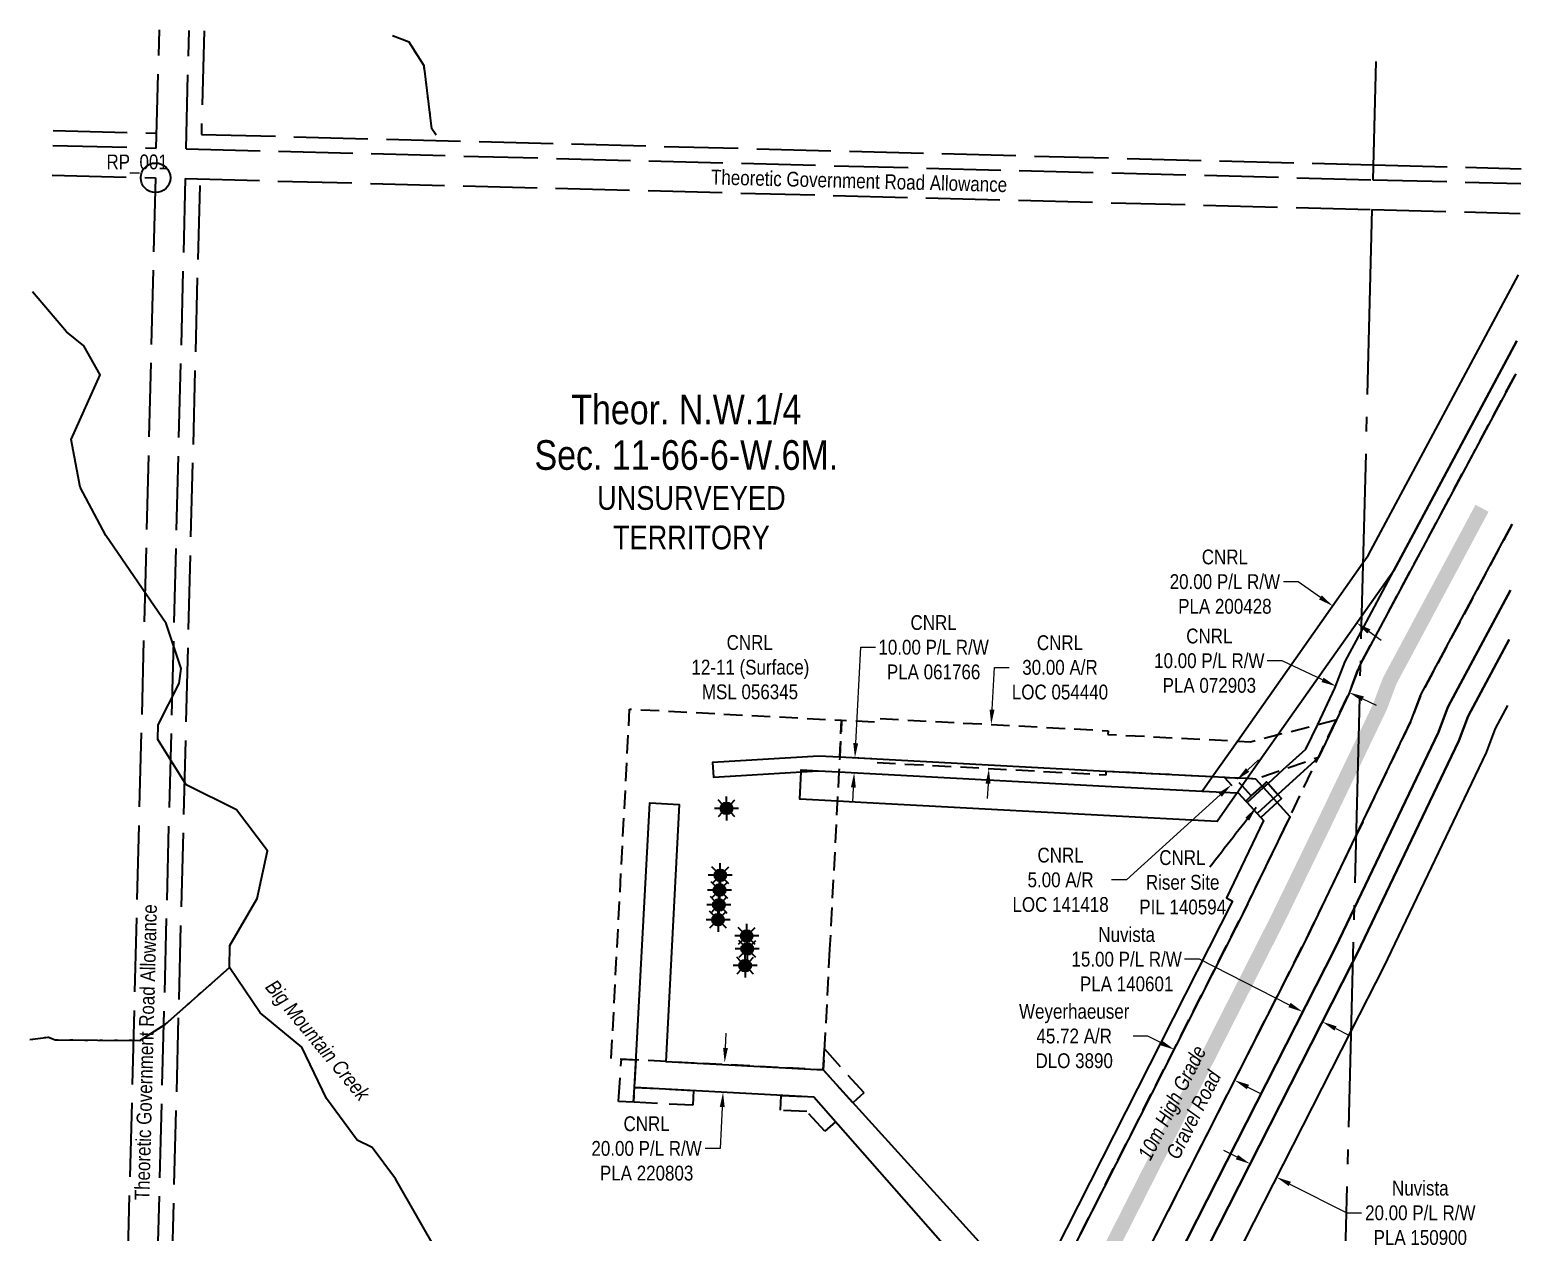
# Model space of a CAD drawing. Extents: x 382218 to 386165, y 6061827 to 6065494.
# Drawn here: x 383556 to 384563, y 6062773 to 6063584 of the extents above; entities that cross this region are included whole.
import ezdxf
from ezdxf.enums import TextEntityAlignment as Align

# ---------------------------------------------------------------- set-up
doc = ezdxf.new("R2010")
doc.units = 0
doc.header["$LTSCALE"] = 5
doc.header["$PDMODE"] = 35
doc.header["$PDSIZE"] = 0.5
for name, pattern in [('foc-ACCESSROAD', [3.75, 2.5, -1.25]), ('foc-QUARTERLINE', [33, 25, -3, 2, -3]), ('foc-UNSURVEYED', [12.5, 10, -2.5]), ('foc-WHEELTRACKS', [2, 0.4, -1.6]), ('HIDDEN2', [4.7625, 3.175, -1.5875])]:
    doc.linetypes.add(name, pattern=pattern)
doc.layers.get('Defpoints').update_dxf_attribs({"color": 9})
for name, color, linetype in [('35', 37, 'Continuous'), ('AS-ROADS', 254, 'Continuous'), ('C-AR', 13, 'foc-ACCESSROAD'), ('C-RW', 13, 'Continuous'), ('C-SYMBOL', 7, 'Continuous'), ('C-WS', 13, 'foc-ACCESSROAD'), ('C-WS-S', 8, 'Continuous'), ('F-AR', 190, 'foc-ACCESSROAD'), ('F-RW', 190, 'Continuous'), ('L-ROAD-T', 7, 'Continuous'), ('L-SECQ', 8, 'foc-QUARTERLINE'), ('L-UNS-T', 3, 'Continuous'), ('L-USEC', 7, 'foc-UNSURVEYED'), ('T-CREEK', 160, 'Continuous'), ('T-EXISTING RTF', 220, 'HIDDEN2'), ('T-WATER-P3', 160, 'foc-WHEELTRACKS'), ('T-WATER-T', 170, 'Continuous')]:
    doc.layers.add(name, color=color, linetype=linetype)
for name, color, linetype, lineweight in [('C-AR-T', 13, 'Continuous', 9), ('C-RW-T', 13, 'Continuous', 9), ('C-WS-T', 13, 'Continuous', 9), ('F-AR-T', 190, 'Continuous', 9), ('F-RW-T', 190, 'Continuous', 9), ('T-TEXT', 48, 'Continuous', 18)]:
    doc.layers.add(name, color=color, linetype=linetype, lineweight=lineweight)
doc.styles.add('175L', font='ARIALN.TTF', dxfattribs={"height": 20})
doc.styles.add('80', font='ARIALN.TTF', dxfattribs={"height": 10})
doc.styles.add('80CG', font='ARIALN.TTF', dxfattribs={"height": 10})
doc.styles.add('80L', font='ARIALN.TTF', dxfattribs={"height": 10})
doc.styles.add('foc-LtypeFont', font='ARIALN.TTF', dxfattribs={"height": 7.35})
doc.linetypes.add('foc-TOPO-flowdirection-NOLINE', pattern='A,0,[">",foc-LtypeFont,S=0.3,R=0,X=0,Y=-0.945],-20,[">",foc-LtypeFont,S=0.3,R=0,X=0,Y=-0.945],0', length=20)
doc.dimstyles.new('Compass 5 000', dxfattribs={"dimscale": 5, "dimtxt": 9, "dimasz": 2, "dimexe": 0.2, "dimexo": 0.0625, "dimgap": 0.5, "dimtad": 0, "dimtih": 1, "dimtoh": 1, "dimzin": 0, "dimdsep": 46, "dimtxsty": '80CG', "dimcen": 0.1, "dimse1": 1, "dimse2": 1, "dimclrd": 256, "dimclrt": 256, "dimaunit": 1, "dimadec": 4, "dimazin": 0, "dimtfac": 0.06, "dimtofl": 0, "dimtmove": 0, "dimatfit": 1, "dimfxl": 0.2, "dimtolj": 1, "dimtzin": 0, "dimlwd": -1, "dimarcsym": 0})

# ---------------------------------------------------------------- blocks, each defined once
blk = doc.blocks.new('*D20')
at = {"layer": 'Defpoints', "color": 0, "transparency": 16777216}
for p in [(384326.7, 6062892), (384328.5, 6062895.5), (384367.4, 6062871.3)]:
    blk.add_point(p, dxfattribs=at)
at = {"layer": 'F-AR-T', "transparency": 16777216}
for p, q in [((384310.6, 6062904.6), (384300.6, 6062904.6)), ((384319.5, 6062900), (384310.6, 6062904.6)), ((384378.1, 6062870.2), (384387, 6062865.7))]:
    blk.add_line(p, q, dxfattribs=at)
for points in [[(384320.3, 6062901.5), (384318.8, 6062898.5), (384328.5, 6062895.5)], [(384378.9, 6062871.7), (384377.4, 6062868.7), (384369.2, 6062874.8)]]:
    blk.add_solid(points, dxfattribs=at)
at = {"layer": 'F-AR-T', "transparency": 16777216, "insert": (384260.9, 6062904.6), "char_height": 10, "attachment_point": 5, "style": '80CG'}
blk.add_mtext('\\A1;Weyerhaeuser\\P45.72 A/R\\PDLO 3890', dxfattribs=at)
blk = doc.blocks.new('*D21')
at = {"layer": 'C-AR-T', "transparency": 16777216}
for p, q in [((384205.5, 6063125.1), (384207, 6063153.6)), ((384207, 6063153.6), (384217, 6063153.6)), ((384202.8, 6063075.1), (384202.2, 6063065.1))]:
    blk.add_line(p, q, dxfattribs=at)
for points in [[(384203.8, 6063125.1), (384207.1, 6063125), (384204.9, 6063115.1)], [(384201.1, 6063075.2), (384204.4, 6063075), (384203.3, 6063085.1)]]:
    blk.add_solid(points, dxfattribs=at)
at = {"layer": 'Defpoints', "color": 0, "transparency": 16777216}
for p in [(384190.7, 6063115.8), (384204.9, 6063115.1), (384189.1, 6063085.9)]:
    blk.add_point(p, dxfattribs=at)
at = {"layer": 'C-AR-T', "transparency": 16777216, "insert": (384251.3, 6063153.6), "char_height": 10, "attachment_point": 5, "style": '80CG'}
blk.add_mtext('\\A1;CNRL\\P30.00 A/R^JLOC 054440', dxfattribs=at)
blk = doc.blocks.new('*D22')
at = {"layer": 'C-AR-T', "transparency": 16777216}
for p, q in [((384378, 6063084.4), (384385.4, 6063091.1)), ((384359.4, 6063067.6), (384296.1, 6063010.1)), ((384296.1, 6063010.1), (384286.1, 6063010.1))]:
    blk.add_line(p, q, dxfattribs=at)
for points in [[(384376.8, 6063085.6), (384379.1, 6063083.1), (384370.6, 6063077.6)], [(384358.3, 6063068.8), (384360.6, 6063066.3), (384366.9, 6063074.3)]]:
    blk.add_solid(points, dxfattribs=at)
at = {"layer": 'Defpoints', "color": 0, "transparency": 16777216}
for p in [(384366.9, 6063074.3), (384371.1, 6063069.7), (384374.8, 6063073)]:
    blk.add_point(p, dxfattribs=at)
at = {"layer": 'C-AR-T', "transparency": 16777216, "insert": (384251.7, 6063010.1), "char_height": 10, "attachment_point": 5, "style": '80CG'}
blk.add_mtext('\\A1;CNRL\\P5.00 A/R^JLOC 141418', dxfattribs=at)
blk = doc.blocks.new('*D24')
at = {"layer": 'C-RW-T', "transparency": 16777216}
for p, q in [((384401.2, 6063158.1), (384391.2, 6063158.1)), ((384428.5, 6063145.2), (384401.2, 6063158.1)), ((384455.7, 6063132.5), (384464.8, 6063128.2))]:
    blk.add_line(p, q, dxfattribs=at)
for points in [[(384429.2, 6063146.7), (384427.8, 6063143.7), (384437.5, 6063141)], [(384456.4, 6063134), (384455, 6063130.9), (384446.6, 6063136.7)]]:
    blk.add_solid(points, dxfattribs=at)
at = {"layer": 'Defpoints', "color": 0, "transparency": 16777216}
for p in [(384437.5, 6063141), (384433.2, 6063131.7), (384442.3, 6063127.4)]:
    blk.add_point(p, dxfattribs=at)
at = {"layer": 'C-RW-T', "transparency": 16777216, "insert": (384352.1, 6063158.1), "char_height": 10, "attachment_point": 5, "style": '80CG'}
blk.add_mtext('\\A1;CNRL\\P10.00 P/L R/W\\PPLA 072903', dxfattribs=at)
blk = doc.blocks.new('*D29')
at = {"layer": 'Defpoints', "color": 0, "transparency": 16777216}
for p in [(384415.1, 6062921), (384402.7, 6062896.6), (384416, 6062889.8)]:
    blk.add_point(p, dxfattribs=at)
at = {"layer": 'F-RW-T', "transparency": 16777216}
for p, q in [((384345.4, 6062956.5), (384335.4, 6062956.5)), ((384406.2, 6062925.6), (384345.4, 6062956.5)), ((384437.4, 6062909.7), (384446.3, 6062905.2))]:
    blk.add_line(p, q, dxfattribs=at)
for points in [[(384407, 6062927.1), (384405.5, 6062924.1), (384415.1, 6062921)], [(384438.1, 6062911.2), (384436.6, 6062908.3), (384428.4, 6062914.3)]]:
    blk.add_solid(points, dxfattribs=at)
at = {"layer": 'F-RW-T', "transparency": 16777216, "insert": (384296.3, 6062956.5), "char_height": 10, "attachment_point": 5, "style": '80CG'}
blk.add_mtext('\\A1;Nuvista\\P15.00 P/L R/W\\PPLA 140601', dxfattribs=at)
blk = doc.blocks.new('*D30')
at = {"layer": 'Defpoints', "color": 0, "transparency": 16777216}
for p in [(384379.7, 6062818.3), (384368.7, 6062796.7), (384386.5, 6062787.6)]:
    blk.add_point(p, dxfattribs=at)
at = {"layer": 'F-RW-T', "transparency": 16777216}
for p, q in [((384370.8, 6062822.9), (384361.9, 6062827.4)), ((384406.4, 6062804.7), (384444.9, 6062785.2)), ((384444.9, 6062785.2), (384454.9, 6062785.2))]:
    blk.add_line(p, q, dxfattribs=at)
for points in [[(384371.5, 6062824.3), (384370, 6062821.4), (384379.7, 6062818.3)], [(384407.2, 6062806.2), (384405.7, 6062803.3), (384397.5, 6062809.3)]]:
    blk.add_solid(points, dxfattribs=at)
at = {"layer": 'F-RW-T', "transparency": 16777216, "insert": (384494.5, 6062785.2), "char_height": 10, "attachment_point": 5, "style": '80CG'}
blk.add_mtext('\\A1;Nuvista\\P20.00 P/L R/W\\PPLA 150900', dxfattribs=at)
blk = doc.blocks.new('*D31')
at = {"layer": 'C-RW-T', "transparency": 16777216}
for p, q in [((384412.1, 6063211.5), (384402.1, 6063211.5)), ((384427.1, 6063200.9), (384412.1, 6063211.5)), ((384459.9, 6063177.9), (384468, 6063172.1))]:
    blk.add_line(p, q, dxfattribs=at)
for points in [[(384428.1, 6063202.3), (384426.2, 6063199.5), (384435.3, 6063195.2)], [(384460.8, 6063179.2), (384458.9, 6063176.5), (384451.7, 6063183.6)]]:
    blk.add_solid(points, dxfattribs=at)
at = {"layer": 'Defpoints', "color": 0, "transparency": 16777216}
for p in [(384430.6, 6063188.4), (384435.3, 6063195.2), (384446.9, 6063176.9)]:
    blk.add_point(p, dxfattribs=at)
at = {"layer": 'C-RW-T', "transparency": 16777216, "insert": (384362.6, 6063211.5), "char_height": 10, "attachment_point": 5, "style": '80CG'}
blk.add_mtext('\\A1;CNRL\\P20.00 P/L R/W\\PPLA 200428', dxfattribs=at)
blk = doc.blocks.new('GAS')
h = blk.add_hatch(color=255)
h.dxf.hatch_style = 1
edge = h.paths.add_edge_path()
edge.add_arc((0, 0), 0.9, 0, 360)
for p, q in [((-0.81, 0), (-1.62, 0)), ((-0.57, 0.57), (-1.14, 1.14)), ((0, 0.81), (0, 1.62)), ((0.57, 0.57), (1.14, 1.14)), ((1.62, 0), (0.81, 0)), ((-0.57, -0.57), (-1.14, -1.14)), ((0, -0.81), (0, -1.62)), ((1.14, -1.14), (0.57, -0.57))]:
    blk.add_line(p, q)
blk.add_circle((0, 0), 0.8)
blk = doc.blocks.new('*D33')
at = {"layer": 'C-RW-T', "transparency": 16777216}
for p, q in [((384025.5, 6062896.6), (384026.1, 6062906.6)), ((384023.4, 6062856.7), (384021.9, 6062828.7)), ((384021.9, 6062828.7), (384011.9, 6062828.7))]:
    blk.add_line(p, q, dxfattribs=at)
for points in [[(384023.9, 6062896.7), (384027.2, 6062896.6), (384025, 6062886.7)], [(384021.7, 6062856.8), (384025, 6062856.6), (384023.9, 6062866.7)]]:
    blk.add_solid(points, dxfattribs=at)
at = {"layer": 'Defpoints', "color": 0, "transparency": 16777216}
for p in [(384000.8, 6062888), (383999.8, 6062868), (384023.9, 6062866.7)]:
    blk.add_point(p, dxfattribs=at)
at = {"layer": 'C-RW-T', "transparency": 16777216, "insert": (383972.3, 6062828.7), "char_height": 10, "attachment_point": 5, "style": '80CG'}
blk.add_mtext('\\A1;CNRL\\P20.00 P/L R/W\\PPLA 220803', dxfattribs=at)
blk = doc.blocks.new('*D35')
at = {"layer": 'C-RW-T', "transparency": 16777216}
for p, q in [((384113.5, 6063102.5), (384116.9, 6063167.2)), ((384116.9, 6063167.2), (384126.9, 6063167.2)), ((384111.8, 6063072.5), (384111.3, 6063062.5))]:
    blk.add_line(p, q, dxfattribs=at)
for points in [[(384111.8, 6063102.5), (384115.1, 6063102.4), (384112.9, 6063092.5)], [(384110.2, 6063072.6), (384113.5, 6063072.4), (384112.4, 6063082.5)]]:
    blk.add_solid(points, dxfattribs=at)
at = {"layer": 'Defpoints', "color": 0, "transparency": 16777216}
for p in [(384137.1, 6063091.2), (384112.4, 6063082.5), (384136.6, 6063081.2)]:
    blk.add_point(p, dxfattribs=at)
at = {"layer": 'C-RW-T', "transparency": 16777216, "insert": (384166, 6063167.2), "char_height": 10, "attachment_point": 5, "style": '80CG'}
blk.add_mtext('\\A1;CNRL\\P10.00 P/L R/W\\PPLA 061766', dxfattribs=at)

msp = doc.modelspace()

# ---------------------------------------------------------------- linework, layer by layer
at = {"layer": '35', "color": 3}
msp.add_circle((383640.852, 6063484.295), 9.996, dxfattribs=at)
at = {"layer": 'AS-ROADS', "const_width": 9.996, "flags": 128}
msp.add_lwpolyline([(384536.163, 6063261.118), (384473.854, 6063144.584), (384467.181, 6063126.815), (384430.304, 6063049.707), (384398.224, 6062983.525), (384260.839, 6062712.334), (384245.62, 6062682.291), (384192.635, 6062551.395), (383962.589, 6061894.028), (383943.345, 6061839.037)], dxfattribs=at)
at = {"layer": 'C-AR', "flags": 128}
for points in [[(384437.91, 6063118.272), (384425.694, 6063092.728), (384402.012, 6063084.58), (384383.511, 6063078.215), (384377.733, 6063078.51), (384362.315, 6063079.298), (384354.007, 6063079.722), (384282.34, 6063083.383), (384282.208, 6063080.888), (384127.486, 6063089.191), (384127.618, 6063091.682), (384123.468, 6063091.903), (384102.636, 6063093.006), (384103.949, 6063117.943), (384128.931, 6063116.642), (384129.063, 6063119.138), (384283.785, 6063110.835), (384283.653, 6063108.34), (384371.022, 6063103.883), (384379.898, 6063103.43), (384398.639, 6063108.225), (384425.368, 6063115.063), (384437.91, 6063118.272)], [(384380.407, 6063066.779), (384376.726, 6063063.399), (384371.829, 6063068.801), (384371.307, 6063069.377), (384362.315, 6063079.298), (384369.399, 6063078.935), (384374.255, 6063073.567), (384380.407, 6063066.779)]]:
    msp.add_lwpolyline(points, close=True, dxfattribs=at)
at = {"layer": 'C-RW', "flags": 128}
for points in [[(384559.611, 6063374.265), (384476.385, 6063218.696), (384454.815, 6063188.073), (384398.639, 6063108.224), (384377.733, 6063078.51), (384374.255, 6063073.567), (384371.307, 6063069.377), (384370.934, 6063068.847), (384357.366, 6063049.562), (384280.77, 6063053.519), (384120.977, 6063062.152), (384101.069, 6063063.227), (384075.792, 6063064.593), (384076.546, 6063083.073), (384076.6, 6063084.404), (384088.099, 6063083.787), (384102.111, 6063083.036), (384281.817, 6063073.399), (384347.202, 6063070.059), (384354.007, 6063079.722), (384371.023, 6063103.883), (384455.738, 6063224.179), (384459.281, 6063229.208), (384560.752, 6063418.858)], [(384559.042, 6063352.007), (384453.981, 6063155.487), (384452.961, 6063153.579), (384446.258, 6063135.726), (384437.91, 6063118.272), (384425.694, 6063092.728), (384398.441, 6063067.717), (384395.485, 6063065.005), (384384.445, 6063054.872), (384377.736, 6063062.285), (384388.767, 6063072.416), (384391.731, 6063075.138), (384402.012, 6063084.58), (384417.181, 6063098.512), (384425.368, 6063115.063), (384436.913, 6063139.63), (384443.831, 6063157.709), (384454.551, 6063177.754), (384476.397, 6063218.678), (384559.611, 6063374.25)], [(384378.055, 6062993.969), (384406.581, 6063052.764), (384397.83, 6063062.418), (384395.485, 6063065.005), (384388.767, 6063072.416), (384387.758, 6063073.53), (384383.511, 6063078.215), (384377.733, 6063078.51), (384369.399, 6063078.935), (384362.315, 6063079.298), (384354.007, 6063079.722), (384282.34, 6063083.383), (384127.618, 6063091.682), (384123.468, 6063091.903), (384102.637, 6063093.009), (384088.632, 6063093.77), (384016.871, 6063089.41), (384017.487, 6063079.429), (384088.099, 6063083.786), (384102.111, 6063083.036), (384281.817, 6063073.399), (384347.202, 6063070.059), (384370.934, 6063068.847), (384371.829, 6063068.801), (384376.726, 6063063.399), (384377.736, 6063062.285), (384384.445, 6063054.872), (384386.813, 6063052.269), (384388.731, 6063050.155), (384363.763, 6062997.95), (384367.74, 6062995.726), (384231.662, 6062727.115)], [(383967.49, 6061838.408), (384214.163, 6062543.274), (384262.227, 6062662.013), (384216.53, 6062713.979), (384085.068, 6062863.472), (383964.051, 6062869.973), (383974.376, 6063062.085), (383994.34, 6063061.012), (383985.203, 6062887.442), (384091.52, 6062881.845), (384231.543, 6062727.182), (384285.389, 6062665.95), (384232.875, 6062536.217), (383988.48, 6061837.862)], [(384378.055, 6062993.969), (384240.579, 6062722.597), (384224.927, 6062691.7), (384171.378, 6062559.412), (383941.152, 6061901.53), (383919.5, 6061839.658)]]:
    msp.add_lwpolyline(points, dxfattribs=at)
msp.add_lwpolyline([(384397.83, 6063062.418), (384386.813, 6063052.269), (384384.445, 6063054.872), (384377.736, 6063062.285), (384376.726, 6063063.399), (384380.407, 6063066.779), (384387.758, 6063073.53), (384390.723, 6063076.253), (384391.731, 6063075.138), (384398.441, 6063067.717), (384400.777, 6063065.133), (384397.83, 6063062.418)], close=True, dxfattribs=at)
at = {"layer": 'C-WS', "flags": 128}
msp.add_lwpolyline([(384095.808, 6062963.295), (384091.52, 6062881.845), (383948.424, 6062889.378), (383960.854, 6063125.476), (384103.949, 6063117.943), (384102.637, 6063093.007), (384102.111, 6063083.036), (384096.861, 6062983.294), (384095.808, 6062963.295)], close=True, dxfattribs=at)
at = {"layer": 'F-AR', "flags": 128}
for points in [[(383919.5, 6061839.658), (383941.152, 6061901.53), (384171.378, 6062559.412), (384224.927, 6062691.7), (384240.579, 6062722.597), (384378.055, 6062993.969), (384406.581, 6063052.763), (384425.694, 6063092.728), (384437.911, 6063118.272), (384446.258, 6063135.726), (384452.961, 6063153.579), (384453.981, 6063155.487), (384559.042, 6063352.007)], [(384556.439, 6063250.277), (384494.844, 6063135.081), (384488.354, 6063117.797), (384451.019, 6063039.733), (384418.825, 6062973.315), (384281.349, 6062701.943), (384266.568, 6062672.765), (384214.153, 6062543.28), (383984.29, 6061886.434), (383967.484, 6061838.408)]]:
    msp.add_lwpolyline(points, dxfattribs=at)
at = {"layer": 'F-RW'}
for points in [[(384536.389, 6062466.756), (384438.675, 6062557.348), (384325.986, 6062661.823), (384318.537, 6062668.73), (384300.523, 6062680.291), (384277.666, 6062694.778), (384418.194, 6062971.097), (384451.019, 6063039.733), (384488.354, 6063117.797), (384494.844, 6063135.081), (384556.439, 6063250.277)], [(384555.299, 6063205.746), (384513.097, 6063126.819), (384506.758, 6063109.936), (384449.766, 6062990.766), (384437.157, 6062964.399), (384303.77, 6062701.853), (384309.783, 6062698.124), (384330.822, 6062684.629), (384356.268, 6062661.036), (384439.358, 6062584.003), (384537.071, 6062493.411)], [(384537.071, 6062493.411), (384439.358, 6062584.003), (384356.268, 6062661.036), (384330.822, 6062684.629), (384309.783, 6062698.124), (384303.77, 6062701.853), (384437.157, 6062964.399), (384449.766, 6062990.766), (384506.758, 6063109.936), (384513.097, 6063126.819), (384555.299, 6063205.746)], [(384554.446, 6063172.414), (384526.76, 6063120.643), (384520.551, 6063104.016), (384451.856, 6062960.367), (384448.836, 6062954.423), (384323.27, 6062707.234), (384340.046, 6062696.537), (384378.974, 6062660.447), (384439.869, 6062603.989), (384537.583, 6062513.398)], [(384537.583, 6062513.398), (384439.869, 6062603.989), (384378.974, 6062660.447), (384340.046, 6062696.537), (384323.27, 6062707.234), (384448.836, 6062954.423), (384451.856, 6062960.367), (384520.551, 6063104.016), (384526.76, 6063120.643), (384554.446, 6063172.414)], [(384553.307, 6063127.887), (384545.022, 6063112.396), (384538.966, 6063096.173), (384469.785, 6062951.518), (384447.647, 6062907.944), (384349.601, 6062714.951), (384409.239, 6062659.661), (384440.551, 6062630.631), (384538.264, 6062540.041)]]:
    msp.add_lwpolyline(points, dxfattribs=at)
at = {"layer": 'L-SECQ'}
for p, q in [((384464.414, 6063562.88), (384462.371, 6063483.015)), ((384461.848, 6063462.913), (384441.272, 6062658.832))]:
    msp.add_line(p, q, dxfattribs=at)
at = {"layer": 'L-USEC'}
for p, q in [((383641.37, 6063504.398), (383643.428, 6063584.262)), ((383661.473, 6063503.875), (383663.53, 6063583.739)), ((383673.58, 6063583.477), (383671.782, 6063513.663)), ((383571.819, 6063516.267), (383641.629, 6063514.449)), ((383671.782, 6063513.663), (384462.619, 6063493.067)), ((383571.56, 6063506.216), (383641.37, 6063504.398)), ((383661.473, 6063503.875), (384462.371, 6063483.015)), ((384462.619, 6063493.067), (384562.585, 6063490.464)), ((383571.042, 6063486.113), (383640.852, 6063484.295)), ((383640.852, 6063484.295), (383620.138, 6062680.212)), ((383660.955, 6063483.772), (383640.241, 6062679.694)), ((383650.292, 6062679.427), (383671.006, 6063483.51)), ((383660.955, 6063483.772), (384461.848, 6063462.913)), ((384462.371, 6063483.015), (384562.328, 6063480.412)), ((384461.848, 6063462.913), (384561.813, 6063460.309))]:
    msp.add_line(p, q, dxfattribs=at)
at = {"layer": 'T-CREEK'}
for points in [[(383690.689, 6062950.891), (383690.963, 6062965.895), (383709.447, 6062997.443), (383716.519, 6063029.772), (383695.424, 6063057.494), (383661.57, 6063074.255), (383642.462, 6063104.896), (383642.53, 6063114.846), (383656.796, 6063142.659), (383658.119, 6063152.812), (383648.101, 6063183.18), (383607.355, 6063242.808), (383589.934, 6063275.464), (383583.928, 6063307.577), (383603.541, 6063351.159), (383592.418, 6063370.857), (383580.711, 6063380.276), (383557.841, 6063407.295)], [(383832.04, 6062757.217), (383802.847, 6062808.224), (383787.092, 6062829.486), (383777.004, 6062834.278), (383756.203, 6062862.451), (383739.558, 6062897.141), (383711.443, 6062920.221), (383690.689, 6062950.891)]]:
    msp.add_lwpolyline(points, dxfattribs=at)
at = {"layer": 'T-CREEK', "linetype": 'foc-TOPO-flowdirection-NOLINE', "flags": 128}
for points in [[(383690.689, 6062950.891), (383690.963, 6062965.895), (383709.447, 6062997.443), (383716.519, 6063029.772), (383695.424, 6063057.494), (383661.57, 6063074.255), (383642.462, 6063104.896), (383642.53, 6063114.846), (383656.796, 6063142.659), (383658.119, 6063152.812), (383648.101, 6063183.18), (383607.355, 6063242.808), (383589.934, 6063275.464), (383583.928, 6063307.577), (383603.541, 6063351.159), (383592.418, 6063370.857), (383580.711, 6063380.276), (383557.841, 6063407.295)], [(384016.624, 6062239.229), (384027.418, 6062300.986), (384005.763, 6062332.189), (383965.009, 6062341.685), (383957.189, 6062346.093), (383939.215, 6062367.223), (383934.933, 6062384.808), (383947.986, 6062399.175), (383934.275, 6062442.054), (383927.501, 6062472.59), (383901.839, 6062499.142), (383895.204, 6062540.419), (383880.198, 6062549.784), (383858.005, 6062554.739), (383853.56, 6062566.471), (383858.524, 6062592.357), (383830.082, 6062616.066), (383844.483, 6062648.147), (383848.287, 6062679.054), (383843.089, 6062686.993), (383812.741, 6062699.765), (383812.551, 6062708.013), (383830.595, 6062740.364), (383832.04, 6062757.217), (383802.847, 6062808.224), (383787.092, 6062829.486), (383777.004, 6062834.278), (383756.203, 6062862.451), (383739.558, 6062897.141), (383711.443, 6062920.221), (383690.689, 6062950.891)]]:
    msp.add_lwpolyline(points, dxfattribs=at)
at = {"layer": 'T-EXISTING RTF'}
for points in [[(384092.264, 6062895.97), (384119.018, 6062866.232), (384111.584, 6062859.544), (384091.52, 6062881.845), (384092.264, 6062895.97)], [(383965.047, 6062888.503), (383963.412, 6062859.993), (383953.426, 6062860.519), (383955.251, 6062889.019), (383965.047, 6062888.503)], [(384003.996, 6062867.871), (384003.471, 6062857.884), (383963.526, 6062859.987), (383964.052, 6062869.973), (384003.996, 6062867.871)], [(384092.506, 6062840.312), (384080.514, 6062853.64), (384062.611, 6062854.582), (384063.136, 6062864.568), (384085.178, 6062863.408), (384099.724, 6062846.806), (384092.506, 6062840.312)]]:
    msp.add_lwpolyline(points, close=True, dxfattribs=at)
at = {"layer": 'T-WATER-P3'}
for points in [[(383830.241, 6063513.05), (383827.365, 6063517.423), (383822.062, 6063559.921), (383811.951, 6063575.907), (383800.799, 6063580.164)], [(383644.444, 6062910.665), (383647.468, 6062912.576), (383690.689, 6062950.891)], [(383556.003, 6062902.323), (383568.581, 6062903.955), (383573.094, 6062902.053), (383629.171, 6062901.756)]]:
    msp.add_lwpolyline(points, dxfattribs=at)
at = {"layer": 'T-WATER-P3', "linetype": 'foc-TOPO-flowdirection-NOLINE', "flags": 128}
for points in [[(383830.241, 6063513.05), (383827.365, 6063517.423), (383822.062, 6063559.921), (383811.951, 6063575.907), (383800.799, 6063580.164)], [(383556.003, 6062902.323), (383568.581, 6062903.955), (383573.094, 6062902.053), (383630.331, 6062901.75), (383647.468, 6062912.576), (383690.689, 6062950.891)]]:
    msp.add_lwpolyline(points, dxfattribs=at)

# ---------------------------------------------------------------- block references
at = {"layer": 'C-WS-S', "xscale": 4.998153450000016, "yscale": 4.998153450000016, "zscale": 4.998153450000016}
for p in [(384026.229, 6063058.422), (384022.039, 6063013.219), (384021.525, 6063003.213), (384021.075, 6062993.204), (384020.496, 6062983.2), (384039.88, 6062972.238), (384040.215, 6062963.477), (384038.786, 6062952.227)]:
    msp.add_blockref('GAS', p, dxfattribs=at)

# ---------------------------------------------------------------- texts
at = {"layer": '35', "color": 3, "style": '80'}
msp.add_attdef('RP_001', (383607.747, 6063490.047), 'RP', height=9.9963, dxfattribs=at)
at = {"layer": 'C-RW-T', "insert": (384302.268, 6063030.158), "char_height": 9.99636, "attachment_point": 1, "style": '80L'}
msp.add_mtext_dynamic_manual_height_columns('\\pi16.049;CNRL\\P\\pi7.0139;Riser Site\\P\\pi2.5715;PIL 140594', width=62.28448, gutter_width=50, heights=[0], dxfattribs=at)
at = {"layer": 'C-SYMBOL', "color": 3, "style": '175L'}
for s, p in [('Theor. N.W.1/4', (383999.128, 6063311.842)), ('Sec. 11-66-6-W.6M.', (383999.128, 6063281.08))]:
    msp.add_text(s, height=20, dxfattribs=at).set_placement(p, align=Align.BOTTOM_CENTER)
at = {"layer": 'C-WS-T', "insert": (383996.642, 6063175.462), "char_height": 9.99636, "attachment_point": 1, "style": '80L'}
msp.add_mtext_dynamic_manual_height_columns('\\pi29.668;CNRL\\P\\pi5.9424;12-11 (Surface)\\P\\pi12.956;MSL 056345', width=89.52375, gutter_width=50, heights=[0], dxfattribs=at)
at = {"layer": 'L-ROAD-T', "style": '80L'}
for rotation, p in [(358.508075, (384115.702, 6063482.226)), (88.524286, (383634.249, 6062893.701))]:
    msp.add_text('Theoretic Government Road Allowance', height=10, rotation=rotation, dxfattribs=at).set_placement(p, align=Align.MIDDLE_CENTER)
at = {"layer": 'L-UNS-T', "color": 3, "insert": (384002.508, 6063254.598), "char_height": 16, "attachment_point": 5, "style": '80L'}
msp.add_mtext_dynamic_manual_height_columns('UNSURVEYED TERRITORY', width=126.41375, gutter_width=47.5, heights=[0], dxfattribs=at)
at = {"layer": 'T-TEXT', "insert": (384303.023, 6062823.614), "char_height": 9.99631, "attachment_point": 1, "rotation": 63.1333, "style": '80L'}
msp.add_mtext_dynamic_manual_height_columns('\\pi0.9144;{\\fArial Narrow|b0|i1|c0|p34;10m High Grade \\P\\pi10.065;Gravel Road}', width=83.86535, gutter_width=5, heights=[0], dxfattribs=at)
at = {"layer": 'T-WATER-T', "insert": (383722.073, 6062943.801), "char_height": 10, "attachment_point": 1, "rotation": 309.720318, "style": '80L'}
msp.add_mtext_dynamic_manual_height_columns('{\\fArial Narrow|b0|i1|c0|p34;Big Mountain Creek}', width=105.20555, gutter_width=50, heights=[0], dxfattribs=at)

# ---------------------------------------------------------------- dimensions: what is measured, and where the dimension line sits
at = {"layer": 'C-AR-T'}
for base, p1, p2, angle, text, picture, middle in [((384204.928, 6063115.067), (384189.132, 6063085.883), (384190.739, 6063115.828), 86.928244, 'CNRL\\P30.00 A/R^JLOC 054440', '*D21', (384251.284, 6063153.554)), ((384366.851, 6063074.293), (384374.757, 6063073.013), (384371.054, 6063069.656), 222.191194, 'CNRL\\P5.00 A/R^JLOC 141418', '*D22', (384251.745, 6063010.124))]:
    dim = msp.add_linear_dim(base=base, p1=p1, p2=p2, angle=angle, text=text, dimstyle='Compass 5 000', dxfattribs=at)
    dim.commit()
    dim.dimension.update_dxf_attribs({"geometry": picture, "text_midpoint": middle, "dimtype": 161})
at = {"layer": 'C-RW-T'}
for base, p1, p2, angle, text, picture, middle in [((384435.297, 6063195.152), (384446.935, 6063176.873), (384430.55, 6063188.411), 144.845786, 'CNRL\\P20.00 P/L R/W\\PPLA 200428', '*D31', (384362.596, 6063211.464)), ((384112.382, 6063082.485), (384137.101, 6063091.173), (384136.565, 6063081.188), 266.930577, 'CNRL\\P10.00 P/L R/W\\PPLA 061766', '*D35', (384166.01, 6063167.191)), ((384437.549, 6063140.984), (384442.264, 6063127.375), (384433.163, 6063131.652), 154.829427, 'CNRL\\P10.00 P/L R/W\\PPLA 072903', '*D24', (384352.091, 6063158.077)), ((384023.911, 6062866.699), (384000.825, 6062887.961), (383999.753, 6062867.997), 266.925, 'CNRL\\P20.00 P/L R/W\\PPLA 220803', '*D33', (383972.331, 6062828.728))]:
    dim = msp.add_linear_dim(base=base, p1=p1, p2=p2, angle=angle, text=text, dimstyle='Compass 5 000', dxfattribs=at)
    dim.commit()
    dim.dimension.update_dxf_attribs({"geometry": picture, "text_midpoint": middle, "dimtype": 161})
at = {"layer": 'F-AR-T'}
dim = msp.add_aligned_dim(p1=(384367.435, 6062871.289), p2=(384326.686, 6062892.014), distance=-3.899, text='Weyerhaeuser\\P45.72 A/R\\PDLO 3890', dimstyle='Compass 5 000', dxfattribs=at)
dim.commit()
dim.dimension.update_dxf_attribs({"geometry": '*D20', "text_midpoint": (384260.88, 6062904.557)})
at = {"layer": 'F-RW-T'}
for base, p1, p2, angle, text, picture, middle in [((384415.128, 6062921.04), (384416.02, 6062889.821), (384402.704, 6062896.586), 153.06712, 'Nuvista\\P15.00 P/L R/W\\PPLA 140601', '*D29', (384296.303, 6062956.471)), ((384379.704, 6062818.329), (384386.513, 6062787.609), (384368.696, 6062796.659), 153.070573, 'Nuvista\\P20.00 P/L R/W\\PPLA 150900', '*D30', (384494.459, 6062785.201))]:
    dim = msp.add_linear_dim(base=base, p1=p1, p2=p2, angle=angle, text=text, dimstyle='Compass 5 000', dxfattribs=at)
    dim.commit()
    dim.dimension.update_dxf_attribs({"geometry": picture, "text_midpoint": middle, "dimtype": 161})

# ---------------------------------------------------------------- leaders
at = {"layer": 'C-RW-T', "path_type": 1}
msp.add_leader([(384383.816, 6063059.029), (384352.417, 6063018.618)], dimstyle='Compass 5 000', override={"dimgap": 0.5, "dimtad": 0}, dxfattribs=at)

doc.saveas('drawing.dxf')
